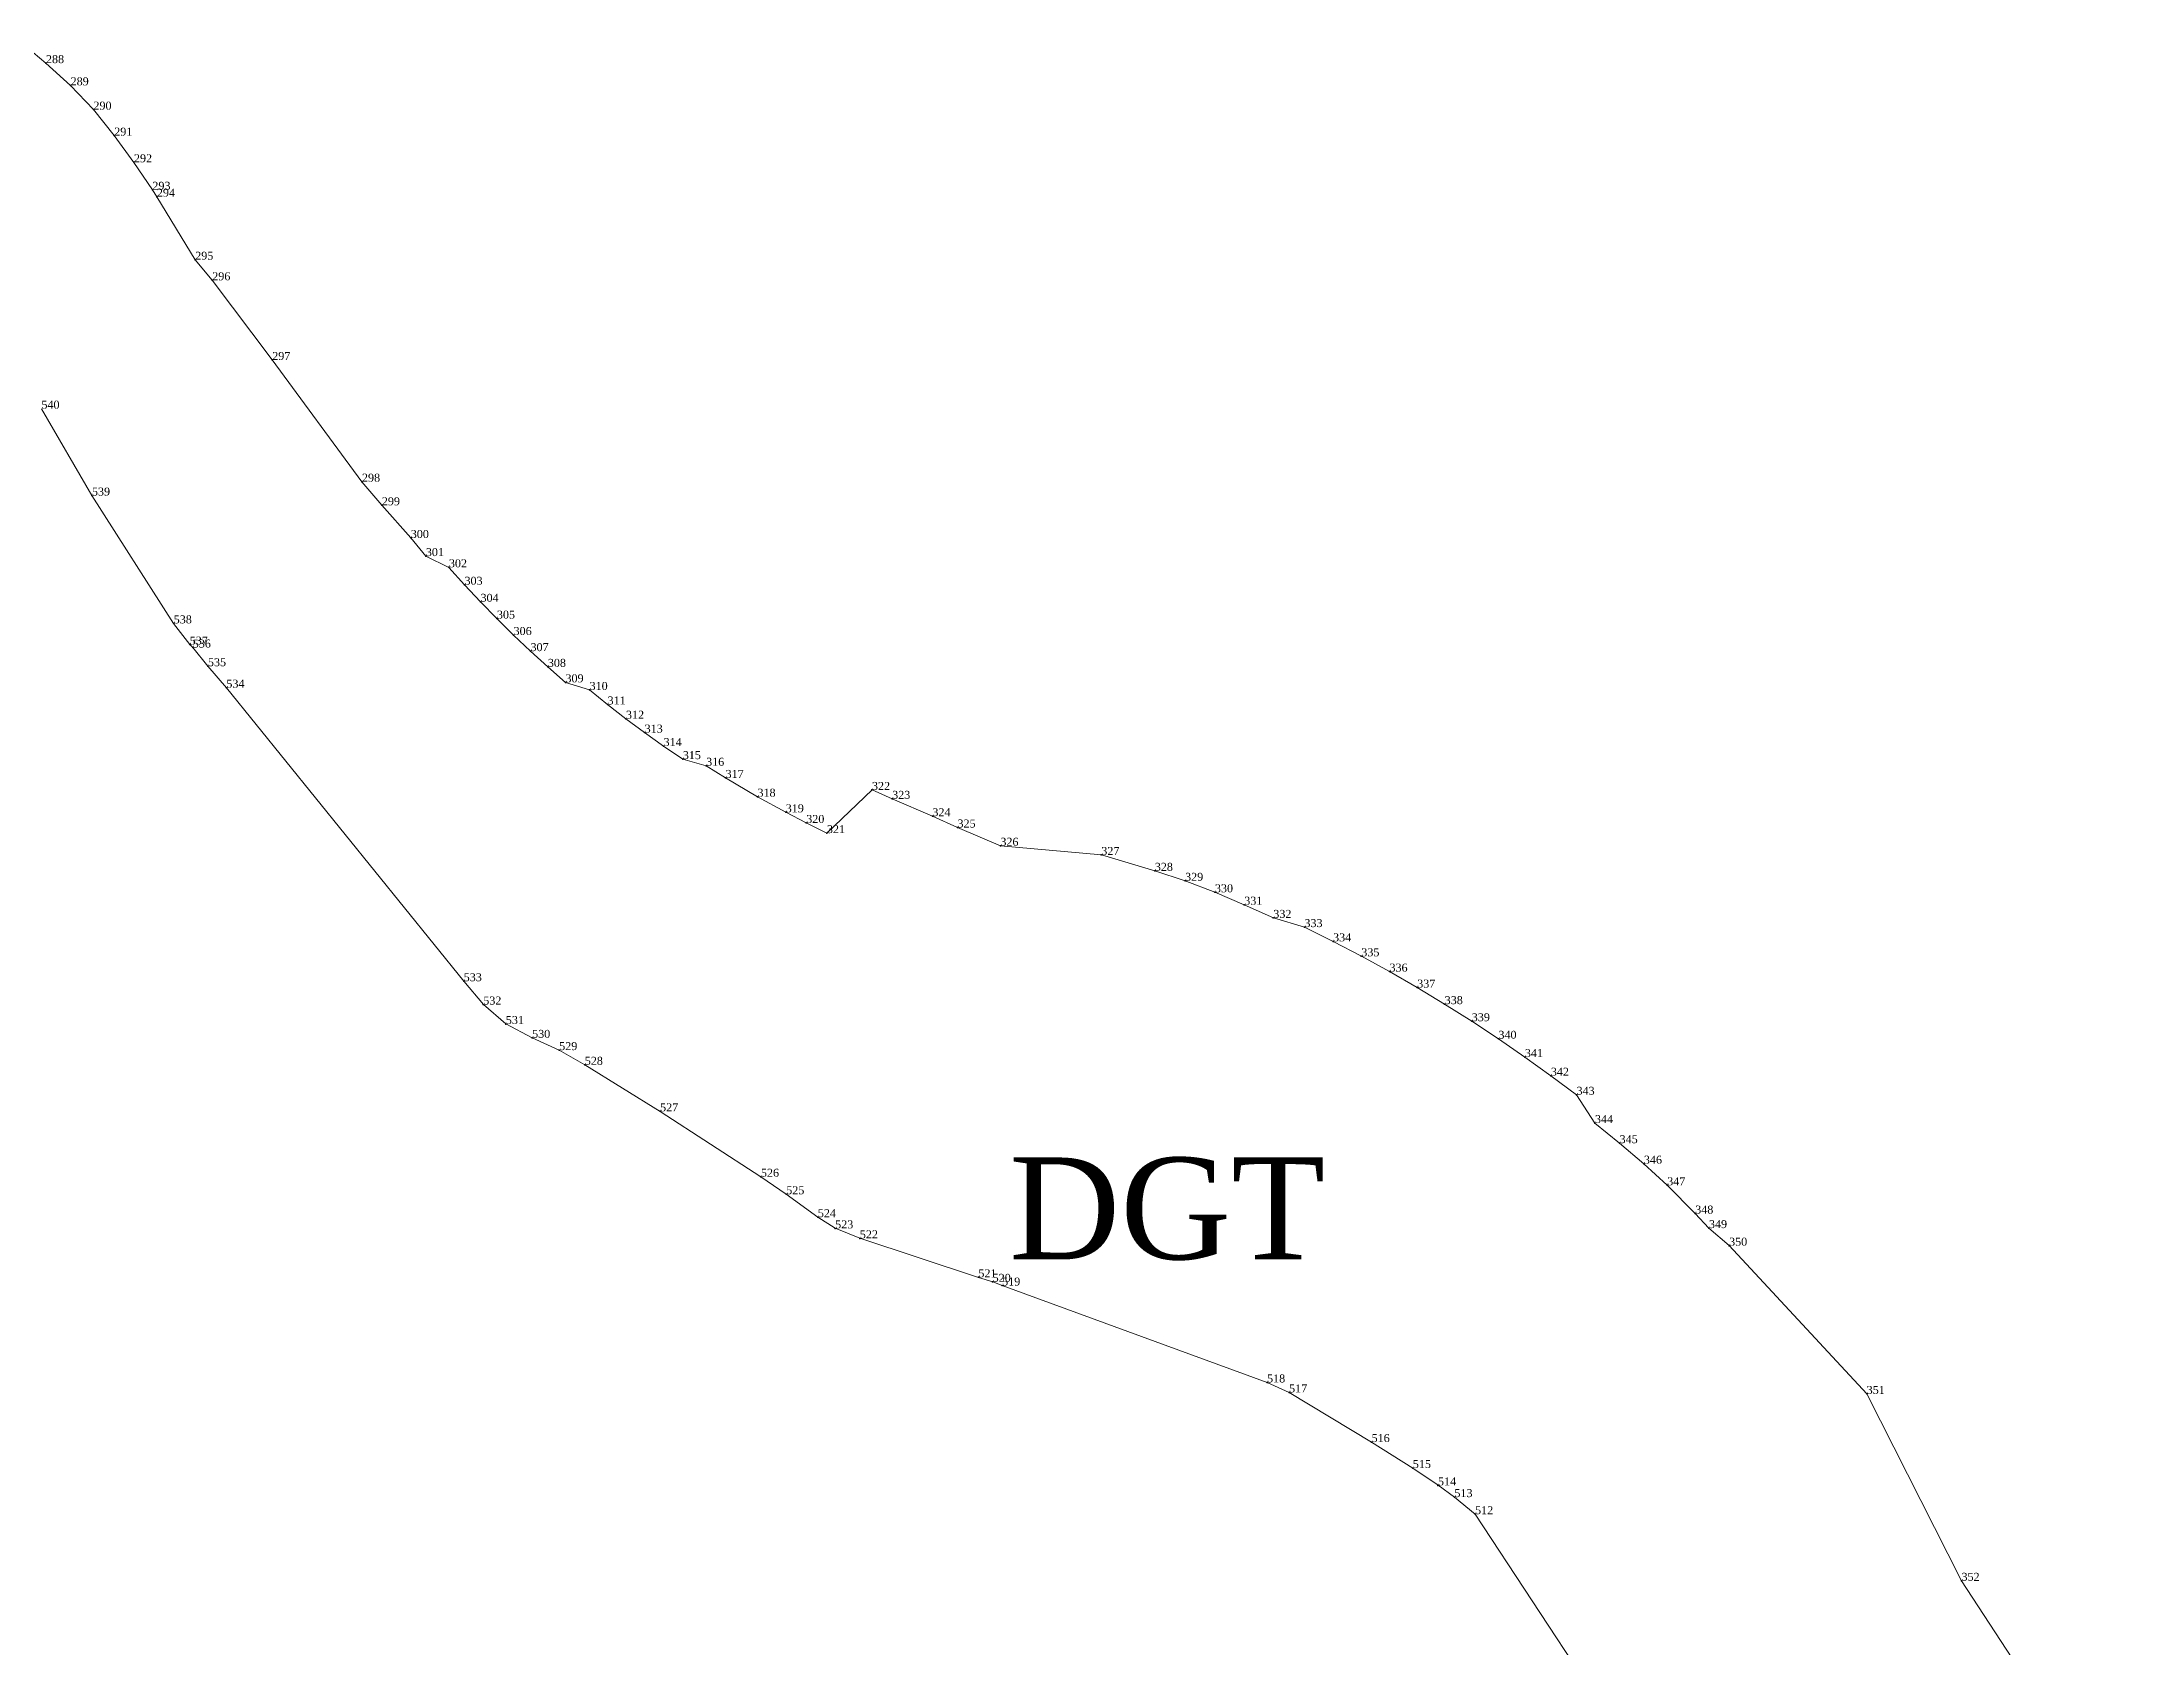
# Model space of a CAD drawing. Header units: metres. Extents: x 543554 to 549226, y 1840763 to 1844579.
# Drawn here: x 545267.7 to 545424.4, y 1844225.1 to 1844345.6 of the extents above; entities that cross this region are included whole.
import ezdxf

# ---------------------------------------------------------------- set-up
doc = ezdxf.new("R2010")
doc.units = ezdxf.units.M
doc.header["$MEASUREMENT"] = 0
for name, color, linetype, lineweight in [('Level 12', 7, 'Continuous', 0), ('Level 28', 7, 'Continuous', 0), ('Level 30', 7, 'Continuous', 0), ('Level 7', 7, 'Continuous', 0)]:
    doc.layers.add(name, color=color, linetype=linetype, lineweight=lineweight)
doc.styles.add('Style-Vntime', font='Vntime.shx')

# ---------------------------------------------------------------- blocks, each defined once
blk = doc.blocks.new('DDCT')
at = {"layer": 'Level 7', "color": 3, "linetype": 'Continuous', "lineweight": 30}
blk.add_point((0, 0), dxfattribs=at)
blk = doc.blocks.new('SHMIA_287')
at = {"layer": 'Level 12', "color": 2, "linetype": 'Continuous', "lineweight": 0, "style": 'Style-Vntime'}
blk.add_text('288', height=0.6, dxfattribs=at).set_placement((0, 0))
blk = doc.blocks.new('SHMIA_288')
at = {"layer": 'Level 12', "color": 2, "linetype": 'Continuous', "lineweight": 0, "style": 'Style-Vntime'}
blk.add_text('289', height=0.6, dxfattribs=at).set_placement((0, 0))
blk = doc.blocks.new('SHMIA_289')
at = {"layer": 'Level 12', "color": 2, "linetype": 'Continuous', "lineweight": 0, "style": 'Style-Vntime'}
blk.add_text('290', height=0.6, dxfattribs=at).set_placement((0, 0))
blk = doc.blocks.new('SHMIA_290')
at = {"layer": 'Level 12', "color": 2, "linetype": 'Continuous', "lineweight": 0, "style": 'Style-Vntime'}
blk.add_text('291', height=0.6, dxfattribs=at).set_placement((0, 0))
blk = doc.blocks.new('SHMIA_291')
at = {"layer": 'Level 12', "color": 2, "linetype": 'Continuous', "lineweight": 0, "style": 'Style-Vntime'}
blk.add_text('292', height=0.6, dxfattribs=at).set_placement((0, 0))
blk = doc.blocks.new('SHMIA_292')
at = {"layer": 'Level 12', "color": 2, "linetype": 'Continuous', "lineweight": 0, "style": 'Style-Vntime'}
blk.add_text('293', height=0.6, dxfattribs=at).set_placement((0, 0))
blk = doc.blocks.new('SHMIA_293')
at = {"layer": 'Level 12', "color": 2, "linetype": 'Continuous', "lineweight": 0, "style": 'Style-Vntime'}
blk.add_text('294', height=0.6, dxfattribs=at).set_placement((0, 0))
blk = doc.blocks.new('SHMIA_294')
at = {"layer": 'Level 12', "color": 2, "linetype": 'Continuous', "lineweight": 0, "style": 'Style-Vntime'}
blk.add_text('295', height=0.6, dxfattribs=at).set_placement((0, 0))
blk = doc.blocks.new('SHMIA_295')
at = {"layer": 'Level 12', "color": 2, "linetype": 'Continuous', "lineweight": 0, "style": 'Style-Vntime'}
blk.add_text('296', height=0.6, dxfattribs=at).set_placement((0, 0))
blk = doc.blocks.new('SHMIA_296')
at = {"layer": 'Level 12', "color": 2, "linetype": 'Continuous', "lineweight": 0, "style": 'Style-Vntime'}
blk.add_text('297', height=0.6, dxfattribs=at).set_placement((0, 0))
blk = doc.blocks.new('SHMIA_297')
at = {"layer": 'Level 12', "color": 2, "linetype": 'Continuous', "lineweight": 0, "style": 'Style-Vntime'}
blk.add_text('298', height=0.6, dxfattribs=at).set_placement((0, 0))
blk = doc.blocks.new('SHMIA_298')
at = {"layer": 'Level 12', "color": 2, "linetype": 'Continuous', "lineweight": 0, "style": 'Style-Vntime'}
blk.add_text('299', height=0.6, dxfattribs=at).set_placement((0, 0))
blk = doc.blocks.new('SHMIA_299')
at = {"layer": 'Level 12', "color": 2, "linetype": 'Continuous', "lineweight": 0, "style": 'Style-Vntime'}
blk.add_text('300', height=0.6, dxfattribs=at).set_placement((0, 0))
blk = doc.blocks.new('SHMIA_300')
at = {"layer": 'Level 12', "color": 2, "linetype": 'Continuous', "lineweight": 0, "style": 'Style-Vntime'}
blk.add_text('301', height=0.6, dxfattribs=at).set_placement((0, 0))
blk = doc.blocks.new('SHMIA_301')
at = {"layer": 'Level 12', "color": 2, "linetype": 'Continuous', "lineweight": 0, "style": 'Style-Vntime'}
blk.add_text('302', height=0.6, dxfattribs=at).set_placement((0, 0))
blk = doc.blocks.new('SHMIA_302')
at = {"layer": 'Level 12', "color": 2, "linetype": 'Continuous', "lineweight": 0, "style": 'Style-Vntime'}
blk.add_text('303', height=0.6, dxfattribs=at).set_placement((0, 0))
blk = doc.blocks.new('SHMIA_303')
at = {"layer": 'Level 12', "color": 2, "linetype": 'Continuous', "lineweight": 0, "style": 'Style-Vntime'}
blk.add_text('304', height=0.6, dxfattribs=at).set_placement((0, 0))
blk = doc.blocks.new('SHMIA_304')
at = {"layer": 'Level 12', "color": 2, "linetype": 'Continuous', "lineweight": 0, "style": 'Style-Vntime'}
blk.add_text('305', height=0.6, dxfattribs=at).set_placement((0, 0))
blk = doc.blocks.new('SHMIA_305')
at = {"layer": 'Level 12', "color": 2, "linetype": 'Continuous', "lineweight": 0, "style": 'Style-Vntime'}
blk.add_text('306', height=0.6, dxfattribs=at).set_placement((0, 0))
blk = doc.blocks.new('SHMIA_306')
at = {"layer": 'Level 12', "color": 2, "linetype": 'Continuous', "lineweight": 0, "style": 'Style-Vntime'}
blk.add_text('307', height=0.6, dxfattribs=at).set_placement((0, 0))
blk = doc.blocks.new('SHMIA_307')
at = {"layer": 'Level 12', "color": 2, "linetype": 'Continuous', "lineweight": 0, "style": 'Style-Vntime'}
blk.add_text('308', height=0.6, dxfattribs=at).set_placement((0, 0))
blk = doc.blocks.new('SHMIA_308')
at = {"layer": 'Level 12', "color": 2, "linetype": 'Continuous', "lineweight": 0, "style": 'Style-Vntime'}
blk.add_text('309', height=0.6, dxfattribs=at).set_placement((0, 0))
blk = doc.blocks.new('SHMIA_309')
at = {"layer": 'Level 12', "color": 2, "linetype": 'Continuous', "lineweight": 0, "style": 'Style-Vntime'}
blk.add_text('310', height=0.6, dxfattribs=at).set_placement((0, 0))
blk = doc.blocks.new('SHMIA_310')
at = {"layer": 'Level 12', "color": 2, "linetype": 'Continuous', "lineweight": 0, "style": 'Style-Vntime'}
blk.add_text('311', height=0.6, dxfattribs=at).set_placement((0, 0))
blk = doc.blocks.new('SHMIA_311')
at = {"layer": 'Level 12', "color": 2, "linetype": 'Continuous', "lineweight": 0, "style": 'Style-Vntime'}
blk.add_text('312', height=0.6, dxfattribs=at).set_placement((0, 0))
blk = doc.blocks.new('SHMIA_312')
at = {"layer": 'Level 12', "color": 2, "linetype": 'Continuous', "lineweight": 0, "style": 'Style-Vntime'}
blk.add_text('313', height=0.6, dxfattribs=at).set_placement((0, 0))
blk = doc.blocks.new('SHMIA_313')
at = {"layer": 'Level 12', "color": 2, "linetype": 'Continuous', "lineweight": 0, "style": 'Style-Vntime'}
blk.add_text('314', height=0.6, dxfattribs=at).set_placement((0, 0))
blk = doc.blocks.new('SHMIA_314')
at = {"layer": 'Level 12', "color": 2, "linetype": 'Continuous', "lineweight": 0, "style": 'Style-Vntime'}
blk.add_text('315', height=0.6, dxfattribs=at).set_placement((0, 0))
blk = doc.blocks.new('SHMIA_315')
at = {"layer": 'Level 12', "color": 2, "linetype": 'Continuous', "lineweight": 0, "style": 'Style-Vntime'}
blk.add_text('316', height=0.6, dxfattribs=at).set_placement((0, 0))
blk = doc.blocks.new('SHMIA_316')
at = {"layer": 'Level 12', "color": 2, "linetype": 'Continuous', "lineweight": 0, "style": 'Style-Vntime'}
blk.add_text('317', height=0.6, dxfattribs=at).set_placement((0, 0))
blk = doc.blocks.new('SHMIA_317')
at = {"layer": 'Level 12', "color": 2, "linetype": 'Continuous', "lineweight": 0, "style": 'Style-Vntime'}
blk.add_text('318', height=0.6, dxfattribs=at).set_placement((0, 0))
blk = doc.blocks.new('SHMIA_318')
at = {"layer": 'Level 12', "color": 2, "linetype": 'Continuous', "lineweight": 0, "style": 'Style-Vntime'}
blk.add_text('319', height=0.6, dxfattribs=at).set_placement((0, 0))
blk = doc.blocks.new('SHMIA_319')
at = {"layer": 'Level 12', "color": 2, "linetype": 'Continuous', "lineweight": 0, "style": 'Style-Vntime'}
blk.add_text('320', height=0.6, dxfattribs=at).set_placement((0, 0))
blk = doc.blocks.new('SHMIA_320')
at = {"layer": 'Level 12', "color": 2, "linetype": 'Continuous', "lineweight": 0, "style": 'Style-Vntime'}
blk.add_text('321', height=0.6, dxfattribs=at).set_placement((0, 0))
blk = doc.blocks.new('SHMIA_321')
at = {"layer": 'Level 12', "color": 2, "linetype": 'Continuous', "lineweight": 0, "style": 'Style-Vntime'}
blk.add_text('322', height=0.6, dxfattribs=at).set_placement((0, 0))
blk = doc.blocks.new('SHMIA_322')
at = {"layer": 'Level 12', "color": 2, "linetype": 'Continuous', "lineweight": 0, "style": 'Style-Vntime'}
blk.add_text('323', height=0.6, dxfattribs=at).set_placement((0, 0))
blk = doc.blocks.new('SHMIA_323')
at = {"layer": 'Level 12', "color": 2, "linetype": 'Continuous', "lineweight": 0, "style": 'Style-Vntime'}
blk.add_text('324', height=0.6, dxfattribs=at).set_placement((0, 0))
blk = doc.blocks.new('SHMIA_324')
at = {"layer": 'Level 12', "color": 2, "linetype": 'Continuous', "lineweight": 0, "style": 'Style-Vntime'}
blk.add_text('325', height=0.6, dxfattribs=at).set_placement((0, 0))
blk = doc.blocks.new('SHMIA_325')
at = {"layer": 'Level 12', "color": 2, "linetype": 'Continuous', "lineweight": 0, "style": 'Style-Vntime'}
blk.add_text('326', height=0.6, dxfattribs=at).set_placement((0, 0))
blk = doc.blocks.new('SHMIA_326')
at = {"layer": 'Level 12', "color": 2, "linetype": 'Continuous', "lineweight": 0, "style": 'Style-Vntime'}
blk.add_text('327', height=0.6, dxfattribs=at).set_placement((0, 0))
blk = doc.blocks.new('SHMIA_327')
at = {"layer": 'Level 12', "color": 2, "linetype": 'Continuous', "lineweight": 0, "style": 'Style-Vntime'}
blk.add_text('328', height=0.6, dxfattribs=at).set_placement((0, 0))
blk = doc.blocks.new('SHMIA_328')
at = {"layer": 'Level 12', "color": 2, "linetype": 'Continuous', "lineweight": 0, "style": 'Style-Vntime'}
blk.add_text('329', height=0.6, dxfattribs=at).set_placement((0, 0))
blk = doc.blocks.new('SHMIA_329')
at = {"layer": 'Level 12', "color": 2, "linetype": 'Continuous', "lineweight": 0, "style": 'Style-Vntime'}
blk.add_text('330', height=0.6, dxfattribs=at).set_placement((0, 0))
blk = doc.blocks.new('SHMIA_330')
at = {"layer": 'Level 12', "color": 2, "linetype": 'Continuous', "lineweight": 0, "style": 'Style-Vntime'}
blk.add_text('331', height=0.6, dxfattribs=at).set_placement((0, 0))
blk = doc.blocks.new('SHMIA_331')
at = {"layer": 'Level 12', "color": 2, "linetype": 'Continuous', "lineweight": 0, "style": 'Style-Vntime'}
blk.add_text('332', height=0.6, dxfattribs=at).set_placement((0, 0))
blk = doc.blocks.new('SHMIA_332')
at = {"layer": 'Level 12', "color": 2, "linetype": 'Continuous', "lineweight": 0, "style": 'Style-Vntime'}
blk.add_text('333', height=0.6, dxfattribs=at).set_placement((0, 0))
blk = doc.blocks.new('SHMIA_333')
at = {"layer": 'Level 12', "color": 2, "linetype": 'Continuous', "lineweight": 0, "style": 'Style-Vntime'}
blk.add_text('334', height=0.6, dxfattribs=at).set_placement((0, 0))
blk = doc.blocks.new('SHMIA_334')
at = {"layer": 'Level 12', "color": 2, "linetype": 'Continuous', "lineweight": 0, "style": 'Style-Vntime'}
blk.add_text('335', height=0.6, dxfattribs=at).set_placement((0, 0))
blk = doc.blocks.new('SHMIA_335')
at = {"layer": 'Level 12', "color": 2, "linetype": 'Continuous', "lineweight": 0, "style": 'Style-Vntime'}
blk.add_text('336', height=0.6, dxfattribs=at).set_placement((0, 0))
blk = doc.blocks.new('SHMIA_336')
at = {"layer": 'Level 12', "color": 2, "linetype": 'Continuous', "lineweight": 0, "style": 'Style-Vntime'}
blk.add_text('337', height=0.6, dxfattribs=at).set_placement((0, 0))
blk = doc.blocks.new('SHMIA_337')
at = {"layer": 'Level 12', "color": 2, "linetype": 'Continuous', "lineweight": 0, "style": 'Style-Vntime'}
blk.add_text('338', height=0.6, dxfattribs=at).set_placement((0, 0))
blk = doc.blocks.new('SHMIA_338')
at = {"layer": 'Level 12', "color": 2, "linetype": 'Continuous', "lineweight": 0, "style": 'Style-Vntime'}
blk.add_text('339', height=0.6, dxfattribs=at).set_placement((0, 0))
blk = doc.blocks.new('SHMIA_339')
at = {"layer": 'Level 12', "color": 2, "linetype": 'Continuous', "lineweight": 0, "style": 'Style-Vntime'}
blk.add_text('340', height=0.6, dxfattribs=at).set_placement((0, 0))
blk = doc.blocks.new('SHMIA_340')
at = {"layer": 'Level 12', "color": 2, "linetype": 'Continuous', "lineweight": 0, "style": 'Style-Vntime'}
blk.add_text('341', height=0.6, dxfattribs=at).set_placement((0, 0))
blk = doc.blocks.new('SHMIA_341')
at = {"layer": 'Level 12', "color": 2, "linetype": 'Continuous', "lineweight": 0, "style": 'Style-Vntime'}
blk.add_text('342', height=0.6, dxfattribs=at).set_placement((0, 0))
blk = doc.blocks.new('SHMIA_342')
at = {"layer": 'Level 12', "color": 2, "linetype": 'Continuous', "lineweight": 0, "style": 'Style-Vntime'}
blk.add_text('343', height=0.6, dxfattribs=at).set_placement((0, 0))
blk = doc.blocks.new('SHMIA_343')
at = {"layer": 'Level 12', "color": 2, "linetype": 'Continuous', "lineweight": 0, "style": 'Style-Vntime'}
blk.add_text('344', height=0.6, dxfattribs=at).set_placement((0, 0))
blk = doc.blocks.new('SHMIA_344')
at = {"layer": 'Level 12', "color": 2, "linetype": 'Continuous', "lineweight": 0, "style": 'Style-Vntime'}
blk.add_text('345', height=0.6, dxfattribs=at).set_placement((0, 0))
blk = doc.blocks.new('SHMIA_345')
at = {"layer": 'Level 12', "color": 2, "linetype": 'Continuous', "lineweight": 0, "style": 'Style-Vntime'}
blk.add_text('346', height=0.6, dxfattribs=at).set_placement((0, 0))
blk = doc.blocks.new('SHMIA_346')
at = {"layer": 'Level 12', "color": 2, "linetype": 'Continuous', "lineweight": 0, "style": 'Style-Vntime'}
blk.add_text('347', height=0.6, dxfattribs=at).set_placement((0, 0))
blk = doc.blocks.new('SHMIA_347')
at = {"layer": 'Level 12', "color": 2, "linetype": 'Continuous', "lineweight": 0, "style": 'Style-Vntime'}
blk.add_text('348', height=0.6, dxfattribs=at).set_placement((0, 0))
blk = doc.blocks.new('SHMIA_348')
at = {"layer": 'Level 12', "color": 2, "linetype": 'Continuous', "lineweight": 0, "style": 'Style-Vntime'}
blk.add_text('349', height=0.6, dxfattribs=at).set_placement((0, 0))
blk = doc.blocks.new('SHMIA_349')
at = {"layer": 'Level 12', "color": 2, "linetype": 'Continuous', "lineweight": 0, "style": 'Style-Vntime'}
blk.add_text('350', height=0.6, dxfattribs=at).set_placement((0, 0))
blk = doc.blocks.new('SHMIA_350')
at = {"layer": 'Level 12', "color": 2, "linetype": 'Continuous', "lineweight": 0, "style": 'Style-Vntime'}
blk.add_text('351', height=0.6, dxfattribs=at).set_placement((0, 0))
blk = doc.blocks.new('SHMIA_351')
at = {"layer": 'Level 12', "color": 2, "linetype": 'Continuous', "lineweight": 0, "style": 'Style-Vntime'}
blk.add_text('352', height=0.6, dxfattribs=at).set_placement((0, 0))
blk = doc.blocks.new('SHMIA_511')
at = {"layer": 'Level 12', "color": 2, "linetype": 'Continuous', "lineweight": 0, "style": 'Style-Vntime'}
blk.add_text('512', height=0.6, dxfattribs=at).set_placement((0, 0))
blk = doc.blocks.new('SHMIA_512')
at = {"layer": 'Level 12', "color": 2, "linetype": 'Continuous', "lineweight": 0, "style": 'Style-Vntime'}
blk.add_text('513', height=0.6, dxfattribs=at).set_placement((0, 0))
blk = doc.blocks.new('SHMIA_513')
at = {"layer": 'Level 12', "color": 2, "linetype": 'Continuous', "lineweight": 0, "style": 'Style-Vntime'}
blk.add_text('514', height=0.6, dxfattribs=at).set_placement((0, 0))
blk = doc.blocks.new('SHMIA_514')
at = {"layer": 'Level 12', "color": 2, "linetype": 'Continuous', "lineweight": 0, "style": 'Style-Vntime'}
blk.add_text('515', height=0.6, dxfattribs=at).set_placement((0, 0))
blk = doc.blocks.new('SHMIA_515')
at = {"layer": 'Level 12', "color": 2, "linetype": 'Continuous', "lineweight": 0, "style": 'Style-Vntime'}
blk.add_text('516', height=0.6, dxfattribs=at).set_placement((0, 0))
blk = doc.blocks.new('SHMIA_516')
at = {"layer": 'Level 12', "color": 2, "linetype": 'Continuous', "lineweight": 0, "style": 'Style-Vntime'}
blk.add_text('517', height=0.6, dxfattribs=at).set_placement((0, 0))
blk = doc.blocks.new('SHMIA_517')
at = {"layer": 'Level 12', "color": 2, "linetype": 'Continuous', "lineweight": 0, "style": 'Style-Vntime'}
blk.add_text('518', height=0.6, dxfattribs=at).set_placement((0, 0))
blk = doc.blocks.new('SHMIA_518')
at = {"layer": 'Level 12', "color": 2, "linetype": 'Continuous', "lineweight": 0, "style": 'Style-Vntime'}
blk.add_text('519', height=0.6, dxfattribs=at).set_placement((0, 0))
blk = doc.blocks.new('SHMIA_519')
at = {"layer": 'Level 12', "color": 2, "linetype": 'Continuous', "lineweight": 0, "style": 'Style-Vntime'}
blk.add_text('520', height=0.6, dxfattribs=at).set_placement((0, 0))
blk = doc.blocks.new('SHMIA_520')
at = {"layer": 'Level 12', "color": 2, "linetype": 'Continuous', "lineweight": 0, "style": 'Style-Vntime'}
blk.add_text('521', height=0.6, dxfattribs=at).set_placement((0, 0))
blk = doc.blocks.new('SHMIA_521')
at = {"layer": 'Level 12', "color": 2, "linetype": 'Continuous', "lineweight": 0, "style": 'Style-Vntime'}
blk.add_text('522', height=0.6, dxfattribs=at).set_placement((0, 0))
blk = doc.blocks.new('SHMIA_522')
at = {"layer": 'Level 12', "color": 2, "linetype": 'Continuous', "lineweight": 0, "style": 'Style-Vntime'}
blk.add_text('523', height=0.6, dxfattribs=at).set_placement((0, 0))
blk = doc.blocks.new('SHMIA_523')
at = {"layer": 'Level 12', "color": 2, "linetype": 'Continuous', "lineweight": 0, "style": 'Style-Vntime'}
blk.add_text('524', height=0.6, dxfattribs=at).set_placement((0, 0))
blk = doc.blocks.new('SHMIA_524')
at = {"layer": 'Level 12', "color": 2, "linetype": 'Continuous', "lineweight": 0, "style": 'Style-Vntime'}
blk.add_text('525', height=0.6, dxfattribs=at).set_placement((0, 0))
blk = doc.blocks.new('SHMIA_525')
at = {"layer": 'Level 12', "color": 2, "linetype": 'Continuous', "lineweight": 0, "style": 'Style-Vntime'}
blk.add_text('526', height=0.6, dxfattribs=at).set_placement((0, 0))
blk = doc.blocks.new('SHMIA_526')
at = {"layer": 'Level 12', "color": 2, "linetype": 'Continuous', "lineweight": 0, "style": 'Style-Vntime'}
blk.add_text('527', height=0.6, dxfattribs=at).set_placement((0, 0))
blk = doc.blocks.new('SHMIA_527')
at = {"layer": 'Level 12', "color": 2, "linetype": 'Continuous', "lineweight": 0, "style": 'Style-Vntime'}
blk.add_text('528', height=0.6, dxfattribs=at).set_placement((0, 0))
blk = doc.blocks.new('SHMIA_528')
at = {"layer": 'Level 12', "color": 2, "linetype": 'Continuous', "lineweight": 0, "style": 'Style-Vntime'}
blk.add_text('529', height=0.6, dxfattribs=at).set_placement((0, 0))
blk = doc.blocks.new('SHMIA_529')
at = {"layer": 'Level 12', "color": 2, "linetype": 'Continuous', "lineweight": 0, "style": 'Style-Vntime'}
blk.add_text('530', height=0.6, dxfattribs=at).set_placement((0, 0))
blk = doc.blocks.new('SHMIA_530')
at = {"layer": 'Level 12', "color": 2, "linetype": 'Continuous', "lineweight": 0, "style": 'Style-Vntime'}
blk.add_text('531', height=0.6, dxfattribs=at).set_placement((0, 0))
blk = doc.blocks.new('SHMIA_531')
at = {"layer": 'Level 12', "color": 2, "linetype": 'Continuous', "lineweight": 0, "style": 'Style-Vntime'}
blk.add_text('532', height=0.6, dxfattribs=at).set_placement((0, 0))
blk = doc.blocks.new('SHMIA_532')
at = {"layer": 'Level 12', "color": 2, "linetype": 'Continuous', "lineweight": 0, "style": 'Style-Vntime'}
blk.add_text('533', height=0.6, dxfattribs=at).set_placement((0, 0))
blk = doc.blocks.new('SHMIA_533')
at = {"layer": 'Level 12', "color": 2, "linetype": 'Continuous', "lineweight": 0, "style": 'Style-Vntime'}
blk.add_text('534', height=0.6, dxfattribs=at).set_placement((0, 0))
blk = doc.blocks.new('SHMIA_534')
at = {"layer": 'Level 12', "color": 2, "linetype": 'Continuous', "lineweight": 0, "style": 'Style-Vntime'}
blk.add_text('535', height=0.6, dxfattribs=at).set_placement((0, 0))
blk = doc.blocks.new('SHMIA_535')
at = {"layer": 'Level 12', "color": 2, "linetype": 'Continuous', "lineweight": 0, "style": 'Style-Vntime'}
blk.add_text('536', height=0.6, dxfattribs=at).set_placement((0, 0))
blk = doc.blocks.new('SHMIA_536')
at = {"layer": 'Level 12', "color": 2, "linetype": 'Continuous', "lineweight": 0, "style": 'Style-Vntime'}
blk.add_text('537', height=0.6, dxfattribs=at).set_placement((0, 0))
blk = doc.blocks.new('SHMIA_537')
at = {"layer": 'Level 12', "color": 2, "linetype": 'Continuous', "lineweight": 0, "style": 'Style-Vntime'}
blk.add_text('538', height=0.6, dxfattribs=at).set_placement((0, 0))
blk = doc.blocks.new('SHMIA_538')
at = {"layer": 'Level 12', "color": 2, "linetype": 'Continuous', "lineweight": 0, "style": 'Style-Vntime'}
blk.add_text('539', height=0.6, dxfattribs=at).set_placement((0, 0))
blk = doc.blocks.new('SHMIA_539')
at = {"layer": 'Level 12', "color": 2, "linetype": 'Continuous', "lineweight": 0, "style": 'Style-Vntime'}
blk.add_text('540', height=0.6, dxfattribs=at).set_placement((0, 0))

msp = doc.modelspace()

# ---------------------------------------------------------------- linework, layer by layer
at = {"layer": 'Level 30', "color": 2, "linetype": 'Continuous', "lineweight": 0, "flags": 128}
for points in [[(545266.131, 1844345.5821), (545268.0475, 1844343.982), (545269.8986, 1844342.3065), (545271.6097, 1844340.4883), (545273.1698, 1844338.5391), (545274.6455, 1844336.535), (545276.0348, 1844334.4798), (545276.3685, 1844333.9584), (545279.2362, 1844329.2331), (545280.5169, 1844327.6938), (545285.0163, 1844321.7149), (545291.7474, 1844312.58), (545293.2422, 1844310.8133), (545295.4145, 1844308.3595), (545296.5448, 1844306.9958), (545298.2711, 1844306.1561), (545299.4448, 1844304.8499), (545300.6445, 1844303.5675), (545301.8695, 1844302.3092), (545303.1194, 1844301.0758), (545304.3937, 1844299.8676), (545305.692, 1844298.6851), (545307.0137, 1844297.5288), (545308.8187, 1844296.9586), (545310.1743, 1844295.8652), (545311.5514, 1844294.7991), (545312.9496, 1844293.7608), (545314.3683, 1844292.7506), (545315.8069, 1844291.769), (545317.5565, 1844291.2727), (545319.024, 1844290.3552), (545321.4104, 1844288.9481), (545323.5325, 1844287.7812), (545325.0686, 1844286.9838), (545326.6204, 1844286.2174), (545330.0049, 1844289.4584), (545331.5062, 1844288.7902), (545334.5268, 1844287.4911), (545336.4051, 1844286.6397), (545339.6329, 1844285.2718), (545347.2018, 1844284.5818), (545351.2054, 1844283.3864), (545353.4828, 1844282.6448), (545355.7168, 1844281.784), (545357.9196, 1844280.846), (545360.1033, 1844279.8641), (545362.4278, 1844279.1698), (545364.577, 1844278.0981), (545366.7043, 1844276.9837), (545368.809, 1844275.8269), (545370.8901, 1844274.6282), (545372.9467, 1844273.3882), (545374.9782, 1844272.1073), (545376.9836, 1844270.786), (545378.9623, 1844269.4249), (545380.9133, 1844268.0244), (545382.8359, 1844266.5853), (545384.2207, 1844264.4693), (545386.0716, 1844262.9647), (545387.8919, 1844261.4234), (545389.6429, 1844259.8035), (545391.7353, 1844257.6791), (545392.7661, 1844256.5861), (545394.278, 1844255.2741), (545404.6038, 1844244.1479), (545411.7099, 1844230.1261), (545424.3657, 1844210.788)], [(545267.7119, 1844318.0573), (545271.4976, 1844311.5413), (545277.6283, 1844301.9545), (545278.8324, 1844300.3576), (545279.0566, 1844300.1378), (545280.1968, 1844298.7449), (545281.584, 1844297.1288), (545299.3848, 1844275.108), (545300.8544, 1844273.3642), (545302.5398, 1844271.9013), (545304.5093, 1844270.8619), (545306.5428, 1844269.9412), (545308.4597, 1844268.843), (545314.1106, 1844265.3454), (545321.6709, 1844260.4439), (545323.5675, 1844259.1318), (545325.9412, 1844257.4092), (545327.2356, 1844256.5745), (545329.0908, 1844255.8229), (545337.9834, 1844252.8963), (545339.0536, 1844252.5639), (545339.7615, 1844252.2841), (545359.6318, 1844245.0139), (545361.2799, 1844244.2631), (545367.4678, 1844240.5415), (545370.5588, 1844238.5884), (545372.4545, 1844237.2942), (545373.6783, 1844236.4052), (545375.2272, 1844235.1323), (545383.7807, 1844222.1323)]]:
    msp.add_lwpolyline(points, dxfattribs=at)

# ---------------------------------------------------------------- block references
at = {"layer": 'Level 12', "color": 2, "linetype": 'Continuous', "lineweight": 0}
for name, p in [('SHMIA_287', (545268.05, 1844343.98)), ('SHMIA_288', (545269.9, 1844342.31)), ('SHMIA_289', (545271.61, 1844340.49)), ('SHMIA_290', (545273.17, 1844338.54)), ('SHMIA_291', (545274.65, 1844336.54)), ('SHMIA_292', (545276.03, 1844334.48)), ('SHMIA_293', (545276.37, 1844333.96)), ('SHMIA_294', (545279.24, 1844329.23)), ('SHMIA_295', (545280.52, 1844327.69)), ('SHMIA_296', (545285.02, 1844321.71)), ('SHMIA_539', (545267.71, 1844318.06)), ('SHMIA_297', (545291.75, 1844312.58)), ('SHMIA_538', (545271.5, 1844311.54)), ('SHMIA_298', (545293.24, 1844310.81)), ('SHMIA_299', (545295.41, 1844308.36)), ('SHMIA_300', (545296.54, 1844307)), ('SHMIA_301', (545298.27, 1844306.16)), ('SHMIA_302', (545299.44, 1844304.85)), ('SHMIA_303', (545300.64, 1844303.57)), ('SHMIA_537', (545277.63, 1844301.95)), ('SHMIA_304', (545301.87, 1844302.31)), ('SHMIA_305', (545303.12, 1844301.08)), ('SHMIA_536', (545278.83, 1844300.36)), ('SHMIA_535', (545279.06, 1844300.14)), ('SHMIA_306', (545304.39, 1844299.87)), ('SHMIA_534', (545280.2, 1844298.74)), ('SHMIA_307', (545305.69, 1844298.69)), ('SHMIA_533', (545281.58, 1844297.13)), ('SHMIA_308', (545307.01, 1844297.53)), ('SHMIA_309', (545308.82, 1844296.96)), ('SHMIA_310', (545310.17, 1844295.87)), ('SHMIA_311', (545311.55, 1844294.8)), ('SHMIA_312', (545312.95, 1844293.76)), ('SHMIA_313', (545314.37, 1844292.75)), ('SHMIA_314', (545315.81, 1844291.77)), ('SHMIA_315', (545317.56, 1844291.27)), ('SHMIA_316', (545319.02, 1844290.36)), ('SHMIA_317', (545321.41, 1844288.95)), ('SHMIA_321', (545330, 1844289.46)), ('SHMIA_322', (545331.51, 1844288.79)), ('SHMIA_318', (545323.53, 1844287.78)), ('SHMIA_319', (545325.07, 1844286.98)), ('SHMIA_323', (545334.53, 1844287.49)), ('SHMIA_320', (545326.62, 1844286.22)), ('SHMIA_324', (545336.41, 1844286.64)), ('SHMIA_325', (545339.63, 1844285.27)), ('SHMIA_326', (545347.2, 1844284.58)), ('SHMIA_327', (545351.21, 1844283.39)), ('SHMIA_328', (545353.48, 1844282.64)), ('SHMIA_329', (545355.72, 1844281.78)), ('SHMIA_330', (545357.92, 1844280.85)), ('SHMIA_331', (545360.1, 1844279.86)), ('SHMIA_332', (545362.43, 1844279.17)), ('SHMIA_333', (545364.58, 1844278.1)), ('SHMIA_334', (545366.7, 1844276.98)), ('SHMIA_335', (545368.81, 1844275.83)), ('SHMIA_532', (545299.38, 1844275.11)), ('SHMIA_336', (545370.89, 1844274.63)), ('SHMIA_531', (545300.85, 1844273.36)), ('SHMIA_337', (545372.95, 1844273.39)), ('SHMIA_530', (545302.54, 1844271.9)), ('SHMIA_338', (545374.98, 1844272.11)), ('SHMIA_529', (545304.51, 1844270.86)), ('SHMIA_528', (545306.54, 1844269.94)), ('SHMIA_339', (545376.98, 1844270.79)), ('SHMIA_527', (545308.46, 1844268.84)), ('SHMIA_340', (545378.96, 1844269.42)), ('SHMIA_341', (545380.91, 1844268.02)), ('SHMIA_342', (545382.84, 1844266.59)), ('SHMIA_526', (545314.11, 1844265.35)), ('SHMIA_343', (545384.22, 1844264.47)), ('SHMIA_344', (545386.07, 1844262.96)), ('SHMIA_525', (545321.67, 1844260.44)), ('SHMIA_345', (545387.89, 1844261.42)), ('SHMIA_524', (545323.57, 1844259.13)), ('SHMIA_346', (545389.64, 1844259.8)), ('SHMIA_523', (545325.94, 1844257.41)), ('SHMIA_347', (545391.74, 1844257.68)), ('SHMIA_522', (545327.24, 1844256.57)), ('SHMIA_521', (545329.09, 1844255.82)), ('SHMIA_348', (545392.77, 1844256.59)), ('SHMIA_349', (545394.28, 1844255.27)), ('SHMIA_520', (545337.98, 1844252.9)), ('SHMIA_519', (545339.05, 1844252.56)), ('SHMIA_518', (545339.76, 1844252.28)), ('SHMIA_517', (545359.63, 1844245.01)), ('SHMIA_516', (545361.28, 1844244.26)), ('SHMIA_350', (545404.6, 1844244.15)), ('SHMIA_515', (545367.47, 1844240.54)), ('SHMIA_514', (545370.56, 1844238.59)), ('SHMIA_513', (545372.45, 1844237.29)), ('SHMIA_512', (545373.68, 1844236.41)), ('SHMIA_511', (545375.23, 1844235.13)), ('SHMIA_351', (545411.71, 1844230.13))]:
    msp.add_blockref(name, p, dxfattribs=at)
at = {"layer": 'Level 7', "color": 3, "linetype": 'Continuous', "lineweight": 30}
for p in [(545268.05, 1844343.98), (545269.9, 1844342.31), (545271.61, 1844340.49), (545273.17, 1844338.54), (545274.65, 1844336.54), (545276.03, 1844334.48), (545276.37, 1844333.96), (545279.24, 1844329.23), (545280.52, 1844327.69), (545285.02, 1844321.71), (545291.75, 1844312.58), (545271.5, 1844311.54), (545293.24, 1844310.81), (545295.41, 1844308.36), (545296.54, 1844307), (545298.27, 1844306.16), (545299.44, 1844304.85), (545300.64, 1844303.57), (545277.63, 1844301.95), (545301.87, 1844302.31), (545278.83, 1844300.36), (545279.06, 1844300.14), (545303.12, 1844301.08), (545280.2, 1844298.74), (545304.39, 1844299.87), (545305.69, 1844298.69), (545281.58, 1844297.13), (545307.01, 1844297.53), (545308.82, 1844296.96), (545310.17, 1844295.87), (545311.55, 1844294.8), (545312.95, 1844293.76), (545314.37, 1844292.75), (545315.81, 1844291.77), (545317.56, 1844291.27), (545319.02, 1844290.36), (545321.41, 1844288.95), (545330, 1844289.46), (545323.53, 1844287.78), (545331.51, 1844288.79), (545334.53, 1844287.49), (545325.07, 1844286.98), (545326.62, 1844286.22), (545336.41, 1844286.64), (545339.63, 1844285.27), (545347.2, 1844284.58), (545351.21, 1844283.39), (545353.48, 1844282.64), (545355.72, 1844281.78), (545357.92, 1844280.85), (545360.1, 1844279.86), (545362.43, 1844279.17), (545364.58, 1844278.1), (545366.7, 1844276.98), (545299.38, 1844275.11), (545368.81, 1844275.83), (545300.85, 1844273.36), (545370.89, 1844274.63), (545372.95, 1844273.39), (545302.54, 1844271.9), (545374.98, 1844272.11), (545304.51, 1844270.86), (545376.98, 1844270.79), (545306.54, 1844269.94), (545308.46, 1844268.84), (545378.96, 1844269.42), (545380.91, 1844268.02), (545382.84, 1844266.59), (545314.11, 1844265.35), (545384.22, 1844264.47), (545386.07, 1844262.96), (545387.89, 1844261.42), (545321.67, 1844260.44), (545389.64, 1844259.8), (545323.57, 1844259.13), (545391.74, 1844257.68), (545325.94, 1844257.41), (545327.24, 1844256.57), (545392.77, 1844256.59), (545329.09, 1844255.82), (545394.28, 1844255.27), (545337.98, 1844252.9), (545339.05, 1844252.56), (545339.76, 1844252.28), (545359.63, 1844245.01), (545361.28, 1844244.26), (545404.6, 1844244.15), (545367.47, 1844240.54), (545370.56, 1844238.59), (545372.45, 1844237.29), (545373.68, 1844236.41), (545375.23, 1844235.13), (545411.71, 1844230.13)]:
    msp.add_blockref('DDCT', p, dxfattribs=at)

# ---------------------------------------------------------------- texts
at = {"layer": 'Level 28', "color": 1, "lineweight": 0, "style": 'Style-Vntime'}
msp.add_text('DGT', height=7.63407, dxfattribs=at).set_placement((545340.289, 1844254.2575))

doc.saveas('drawing.dxf')
